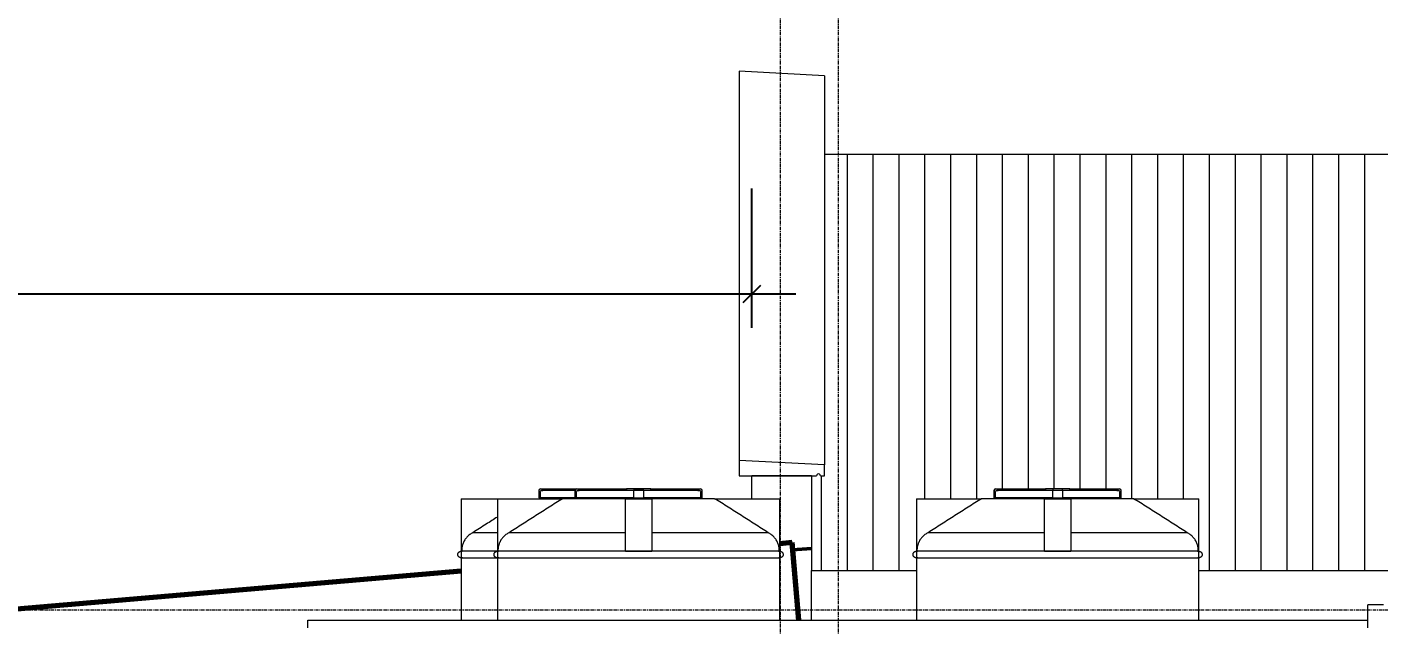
# Model space of a CAD drawing. Header units: inches. Extents: x 22 to 382261, y 22 to 371281.
# Drawn here: x 218951 to 224178, y 148147 to 150460 of the extents above; entities that cross this region are included whole.
import ezdxf

# ---------------------------------------------------------------- set-up
doc = ezdxf.new("R2010")
doc.units = ezdxf.units.IN
doc.header["$MEASUREMENT"] = 0
doc.linetypes.add('Grid Line 1_2_', pattern=[22.225, 12.7, -3.175, 3.175, -3.175])
for name, color, linetype, lineweight in [('A-ANNO-DIMS', 211, 'Continuous', 9), ('A-FLOR-LEVL', 51, 'Continuous', 9), ('A-ROOF', 132, 'Continuous', 9), ('A-ROOF-OTLN', 132, 'Continuous', 9), ('A-ROOF-PATT', 132, 'Continuous', 9), ('I-WALL', 2, 'Continuous', 9), ('P-PIPE', 3, 'Continuous', 9), ('Q-CASE', 31, 'Continuous', 9), ('S-GRID', 1, 'Continuous', 9)]:
    doc.layers.add(name, color=color, linetype=linetype, lineweight=lineweight)
doc.styles.add('Arial_B', font='arialbd.ttf', dxfattribs={"height": 350.793651})
doc.dimstyles.new('2', dxfattribs={"dimscale": 304.8, "dimtxt": 346.888196, "dimasz": 0.221354, "dimexe": 1.338583, "dimexo": 0.0625, "dimgap": 0.278871, "dimtad": 1, "dimdec": 0, "dimzin": 0, "dimdsep": 46, "dimtxsty": 'Arial_B', "dimblk1": 'OBLIQUE', "dimblk2": 'OBLIQUE', "dimsah": 1, "dimcen": 0.09, "dimdle": 0.557743, "dimazin": 0, "dimtfac": 1, "dimtdec": 4, "dimtix": 1, "dimtmove": 0, "dimatfit": 3, "dimfxl": 0.557743, "dimfxlon": 1, "dimtvp": 1, "dimtolj": 1, "dimtzin": 0, "dimarcsym": 2})

# ---------------------------------------------------------------- blocks, each defined once
blk = doc.blocks.new('Casework 3 - Casework 3-482897-Right Side Elevation')
at = {"layer": 'Q-CASE', "lineweight": 70}
for p, q in [((1386.1, 8210), (1338.9, 8205.9)), ((1411.8, 7910), (1386.1, 8210)), ((106.7, 8100.3), (-12195, 7045.7))]:
    blk.add_line(p, q, dxfattribs=at)
blk = doc.blocks.new('96M_High_Galvanize_Water_Tank_Frame_22788 - 96M_High_Galvanize_Water_Tank_Frame_22788-498790-Right Side Elevation')
at = {"layer": 'P-PIPE'}
for p, q in [((413.1, 8418.1), (553.1, 8418.1)), ((553.1, 8418.1), (745.7, 8418.1)), ((773.8, 8418.1), (745.7, 8418.1)), ((745.7, 8418.1), (745.7, 8411.2)), ((811.9, 8418.1), (773.8, 8418.1)), ((773.8, 8418.1), (773.8, 8411.7)), ((773.8, 8418.1), (811.9, 8418.1)), ((811.9, 8411.7), (811.9, 8418.1)), ((839.9, 8418.1), (811.9, 8418.1)), ((839.9, 8411.7), (839.9, 8418.1)), ((839.9, 8418.1), (1032.6, 8418.1)), ((2173.1, 8418.1), (2365.7, 8418.1)), ((2393.8, 8418.1), (2365.7, 8418.1)), ((2365.7, 8418.1), (2365.7, 8411.2)), ((2431.9, 8418.1), (2393.8, 8418.1)), ((2393.8, 8418.1), (2393.8, 8411.7)), ((2431.9, 8418.1), (2393.8, 8418.1)), ((2431.9, 8411.7), (2431.9, 8418.1)), ((2459.9, 8418.1), (2431.9, 8418.1)), ((2459.9, 8411.7), (2459.9, 8418.1)), ((2459.9, 8418.1), (2652.6, 8418.1)), ((106.7, 8380), (106.7, 8176.8)), ((106.7, 8380), (246.7, 8380)), ((246.7, 8380), (246.7, 8176.8)), ((246.7, 8380), (498.7, 8380)), ((406.8, 8411.7), (406.8, 8383.2)), ((406.8, 8383.2), (413.1, 8383.2)), ((411.5, 8405.4), (411.5, 8383.2)), ((546.7, 8383.2), (412.3, 8383.2)), ((413.1, 8383.2), (413.1, 8405.4)), ((430.6, 8383.2), (430.6, 8380)), ((742, 8380), (498.7, 8380)), ((546.8, 8411.7), (546.8, 8383.2)), ((546.8, 8383.2), (553.1, 8383.2)), ((551.5, 8405.4), (551.5, 8383.2)), ((773.6, 8383.2), (552.3, 8383.2)), ((553.1, 8383.2), (553.1, 8405.4)), ((570.6, 8383.2), (570.6, 8380)), ((742, 8176.8), (742, 8380)), ((742, 8380), (843.6, 8380)), ((773.8, 8383.2), (773.8, 8411.7)), ((773.8, 8383.2), (811.9, 8383.2)), ((811.9, 8411.7), (811.9, 8383.2)), ((1033.4, 8383.2), (812, 8383.2)), ((1086.9, 8380), (843.6, 8380)), ((843.6, 8380), (843.6, 8176.8)), ((1015.1, 8380), (1015.1, 8383.2)), ((1032.6, 8405.4), (1032.6, 8383.2)), ((1032.6, 8383.2), (1038.9, 8383.2)), ((1034.1, 8383.2), (1034.1, 8405.4)), ((1038.9, 8383.2), (1038.9, 8411.7)), ((1086.9, 8380), (1338.9, 8380)), ((1338.9, 8176.8), (1338.9, 8380)), ((1866.7, 8380), (1866.7, 8176.8)), ((1866.7, 8380), (2118.7, 8380)), ((2362, 8380), (2118.7, 8380)), ((2166.8, 8411.7), (2166.8, 8383.2)), ((2166.8, 8383.2), (2173.1, 8383.2)), ((2171.5, 8405.4), (2171.5, 8383.2)), ((2393.6, 8383.2), (2172.3, 8383.2)), ((2173.1, 8383.2), (2173.1, 8405.4)), ((2190.6, 8383.2), (2190.6, 8380)), ((2362, 8176.8), (2362, 8380)), ((2362, 8380), (2463.6, 8380)), ((2393.8, 8383.2), (2393.8, 8411.7)), ((2393.8, 8383.2), (2431.9, 8383.2)), ((2431.9, 8411.7), (2431.9, 8383.2)), ((2653.4, 8383.2), (2432, 8383.2)), ((2706.9, 8380), (2463.6, 8380)), ((2463.6, 8380), (2463.6, 8176.8)), ((2635.1, 8380), (2635.1, 8383.2)), ((2652.6, 8405.4), (2652.6, 8383.2)), ((2652.6, 8383.2), (2658.9, 8383.2)), ((2654.1, 8383.2), (2654.1, 8405.4)), ((2658.9, 8383.2), (2658.9, 8411.7)), ((2706.9, 8380), (2958.9, 8380)), ((2958.9, 8176.8), (2958.9, 8380)), ((246.3, 8248.5), (152, 8248.5)), ((742, 8248.5), (292, 8248.5)), ((1293.7, 8248.5), (843.6, 8248.5)), ((2362, 8248.5), (1912, 8248.5)), ((2913.7, 8248.5), (2463.6, 8248.5)), ((106.7, 8176.8), (106.7, 7910)), ((106.7, 8176.8), (109.1, 8176.8)), ((107.3, 8176.8), (109.1, 8176.8)), ((109.1, 8180.1), (109.1, 8176.8)), ((116.2, 8176.8), (112.8, 8176.8)), ((136.5, 8176.8), (126.2, 8176.8)), ((167.6, 8176.8), (152.7, 8176.8)), ((208.7, 8176.8), (189.7, 8176.8)), ((246.3, 8176.8), (236.7, 8176.8)), ((246.7, 8176.8), (246.7, 7910)), ((246.7, 8176.8), (249.1, 8176.8)), ((247.3, 8176.8), (249.1, 8176.8)), ((249.1, 8180.1), (249.1, 8176.8)), ((256.2, 8176.8), (252.8, 8176.8)), ((276.5, 8176.8), (266.2, 8176.8)), ((307.6, 8176.8), (292.7, 8176.8)), ((348.7, 8176.8), (329.7, 8176.8)), ((399.1, 8176.8), (376.7, 8176.8)), ((457.7, 8176.8), (433.1, 8176.8)), ((523.2, 8176.8), (498.9, 8176.8)), ((593.3, 8176.8), (579.3, 8176.8)), ((691, 8176.8), (669.5, 8176.8)), ((742, 8176.8), (792.8, 8176.8)), ((792.8, 8176.8), (843.6, 8176.8)), ((924.3, 8176.8), (911.5, 8176.8)), ((1009.6, 8176.8), (985.8, 8176.8)), ((1079.8, 8176.8), (1055.1, 8176.8)), ((1142.3, 8176.8), (1120.1, 8176.8)), ((1197.3, 8176.8), (1180.3, 8176.8)), ((1244, 8176.8), (1241.5, 8176.8)), ((1292.5, 8176.8), (1282.5, 8176.8)), ((1319.5, 8176.8), (1311.4, 8176.8)), ((1332.8, 8176.8), (1330.3, 8176.8)), ((1336.6, 8176.8), (1336.6, 8180.1)), ((1336.6, 8176.8), (1338.3, 8176.8)), ((1336.6, 8176.8), (1338.9, 8176.8)), ((1338.9, 7910), (1338.9, 8176.8)), ((1866.7, 8176.8), (1866.7, 7910)), ((1866.7, 8176.8), (1869.1, 8176.8)), ((1867.3, 8176.8), (1869.1, 8176.8)), ((1869.1, 8180.1), (1869.1, 8176.8)), ((1876.2, 8176.8), (1872.8, 8176.8)), ((1888.8, 8176.8), (1886.2, 8176.8)), ((1896.5, 8176.8), (1891, 8176.8)), ((1927.6, 8176.8), (1912.7, 8176.8)), ((1968.7, 8176.8), (1949.7, 8176.8)), ((2019.1, 8176.8), (1996.7, 8176.8)), ((2077.7, 8176.8), (2053.1, 8176.8)), ((2143.2, 8176.8), (2118.9, 8176.8)), ((2213.3, 8176.8), (2199.3, 8176.8)), ((2311.6, 8176.8), (2289.5, 8176.8)), ((2362, 8176.8), (2412.8, 8176.8)), ((2412.8, 8176.8), (2463.6, 8176.8)), ((2544.3, 8176.8), (2531.5, 8176.8)), ((2629, 8176.8), (2605.8, 8176.8)), ((2699.8, 8176.8), (2675.1, 8176.8)), ((2762.3, 8176.8), (2740.1, 8176.8)), ((2817.3, 8176.8), (2800.3, 8176.8)), ((2864, 8176.8), (2861.5, 8176.8)), ((2912.5, 8176.8), (2902.5, 8176.8)), ((2939.5, 8176.8), (2931.4, 8176.8)), ((2952.8, 8176.8), (2950.3, 8176.8)), ((2956.6, 8176.8), (2956.6, 8180.1)), ((2956.6, 8176.8), (2958.3, 8176.8)), ((2956.6, 8176.8), (2958.9, 8176.8)), ((2958.9, 7910), (2958.9, 8176.8)), ((112.8, 8151.4), (116, 8151.4)), ((126.5, 8151.4), (136.1, 8151.4)), ((153.2, 8151.4), (167.1, 8151.4)), ((190.4, 8151.4), (208.3, 8151.4)), ((237.7, 8151.4), (246.3, 8151.4)), ((252.8, 8151.4), (256, 8151.4)), ((266.5, 8151.4), (276.1, 8151.4)), ((293.2, 8151.4), (307.1, 8151.4)), ((330.4, 8151.4), (348.3, 8151.4)), ((377.7, 8151.4), (398.7, 8151.4)), ((434.3, 8151.4), (457.4, 8151.4)), ((500.2, 8151.4), (523, 8151.4)), ((580.2, 8151.4), (593.3, 8151.4)), ((671.3, 8151.4), (689.8, 8151.4)), ((752, 8151.4), (753.9, 8151.4)), ((833.6, 8151.4), (833.3, 8151.4)), ((911.7, 8151.4), (923.6, 8151.4)), ((986.2, 8151.4), (1008.5, 8151.4)), ((1055.8, 8151.4), (1078.9, 8151.4)), ((1120.9, 8151.4), (1141.7, 8151.4)), ((1181.1, 8151.4), (1197.1, 8151.4)), ((1241.7, 8151.4), (1244, 8151.4)), ((1282.7, 8151.4), (1292.1, 8151.4)), ((1311.6, 8151.4), (1319.2, 8151.4)), ((1330.5, 8151.4), (1332.8, 8151.4)), ((1872.8, 8151.4), (1876, 8151.4)), ((1886.5, 8151.4), (1888.8, 8151.4)), ((1891, 8151.4), (1896.1, 8151.4)), ((1913.2, 8151.4), (1927.1, 8151.4)), ((1950.4, 8151.4), (1968.3, 8151.4)), ((1997.7, 8151.4), (2018.7, 8151.4)), ((2054.3, 8151.4), (2077.4, 8151.4)), ((2120.2, 8151.4), (2143, 8151.4)), ((2200.2, 8151.4), (2213.3, 8151.4)), ((2291.3, 8151.4), (2311.6, 8151.4)), ((2372, 8151.4), (2373.9, 8151.4)), ((2451.8, 8151.4), (2453.6, 8151.4)), ((2531.7, 8151.4), (2543.6, 8151.4)), ((2606.2, 8151.4), (2629, 8151.4)), ((2675.8, 8151.4), (2698.9, 8151.4)), ((2740.9, 8151.4), (2761.7, 8151.4)), ((2801.1, 8151.4), (2817.1, 8151.4)), ((2861.7, 8151.4), (2864, 8151.4)), ((2902.7, 8151.4), (2912.1, 8151.4)), ((2931.6, 8151.4), (2939.2, 8151.4)), ((2950.5, 8151.4), (2952.8, 8151.4)), ((3612.8, 7910), (3612.8, 7969)), ((3672.8, 7969), (3612.8, 7969)), ((-485.9, 7910), (3612.8, 7910)), ((-485.9, 7880), (-485.9, 7910)), ((3612.8, 7880), (3612.8, 7910))]:
    blk.add_line(p, q, dxfattribs=at)
at = {"layer": 'P-PIPE', "flags": 128}
for points in [[(411.5, 8405.4), (411.5, 8405.7), (411.6, 8405.9), (411.6, 8406.2), (411.6, 8406.4), (411.7, 8406.7), (411.7, 8406.9), (411.8, 8407.2), (411.9, 8407.4), (411.9, 8407.6), (412, 8407.9), (412.1, 8408.1), (412.3, 8408.3), (412.4, 8408.6), (412.5, 8408.8), (412.6, 8409), (412.8, 8409.2), (413, 8409.4), (413.1, 8409.6), (413.3, 8409.8), (413.5, 8410), (413.7, 8410.1), (413.8, 8410.3), (414, 8410.5), (414.2, 8410.6), (414.5, 8410.7), (414.7, 8410.9), (414.9, 8411), (415.1, 8411.1), (415.4, 8411.2), (415.6, 8411.3), (415.8, 8411.4), (416.1, 8411.5), (416.3, 8411.6), (416.6, 8411.6), (416.8, 8411.7), (417.1, 8411.7), (417.3, 8411.7), (417.6, 8411.7), (417.8, 8411.7), (417.9, 8411.7)], [(417.9, 8411.7), (418.1, 8411.7), (418.6, 8411.7), (419.6, 8411.7), (420.9, 8411.7), (422.6, 8411.7)], [(546.6, 8411.7), (538.3, 8411.7), (530.2, 8411.7), (522.3, 8411.7), (514.6, 8411.7), (507.1, 8411.7), (499.8, 8411.7), (492.8, 8411.7), (486.1, 8411.7), (479.6, 8411.7), (473.4, 8411.7), (467.5, 8411.7), (461.8, 8411.7), (456.5, 8411.7), (451.5, 8411.7), (446.8, 8411.7), (442.5, 8411.7), (438.5, 8411.7), (434.8, 8411.7), (431.5, 8411.7), (428.5, 8411.7), (425.9, 8411.7), (423.6, 8411.7), (421.8, 8411.7), (420.2, 8411.7), (419.1, 8411.7), (418.3, 8411.7), (417.9, 8411.7), (417.9, 8411.7)], [(551.5, 8405.4), (551.5, 8405.7), (551.6, 8405.9), (551.6, 8406.2), (551.6, 8406.4), (551.7, 8406.7), (551.7, 8406.9), (551.8, 8407.2), (551.9, 8407.4), (551.9, 8407.6), (552, 8407.9), (552.1, 8408.1), (552.3, 8408.3), (552.4, 8408.6), (552.5, 8408.8), (552.6, 8409), (552.8, 8409.2), (553, 8409.4), (553.1, 8409.6), (553.3, 8409.8), (553.5, 8410), (553.7, 8410.1), (553.8, 8410.3), (554, 8410.5), (554.2, 8410.6), (554.5, 8410.7), (554.7, 8410.9), (554.9, 8411), (555.1, 8411.1), (555.4, 8411.2), (555.6, 8411.3), (555.8, 8411.4), (556.1, 8411.5), (556.3, 8411.6), (556.6, 8411.6), (556.8, 8411.7), (557.1, 8411.7), (557.3, 8411.7), (557.6, 8411.7), (557.8, 8411.7), (557.9, 8411.7)], [(557.9, 8411.7), (558.1, 8411.7), (558.6, 8411.7), (559.6, 8411.7), (560.9, 8411.7), (562.6, 8411.7)], [(1027.8, 8411.7), (1027.6, 8411.7), (1027, 8411.7), (1026.1, 8411.7), (1024.8, 8411.7), (1023.1, 8411.7), (1021.1, 8411.7), (1018.6, 8411.7), (1015.9, 8411.7), (1012.7, 8411.7), (1009.2, 8411.7), (1005.4, 8411.7), (1001.2, 8411.7), (996.7, 8411.7), (991.9, 8411.7), (986.8, 8411.7), (981.3, 8411.7), (975.5, 8411.7), (969.5, 8411.7), (963.1, 8411.7), (956.5, 8411.7), (949.7, 8411.7), (942.5, 8411.7), (935.2, 8411.7), (927.6, 8411.7), (919.8, 8411.7), (911.8, 8411.7), (903.6, 8411.7), (895.2, 8411.7), (886.7, 8411.7), (878, 8411.7), (869.1, 8411.7), (860.2, 8411.7), (851.1, 8411.7), (842, 8411.7), (832.8, 8411.7), (823.5, 8411.7), (814.1, 8411.7), (804.8, 8411.7), (795.4, 8411.7), (786, 8411.7), (776.6, 8411.7), (767.2, 8411.7), (757.9, 8411.7), (748.6, 8411.7), (739.5, 8411.7), (730.4, 8411.7), (721.3, 8411.7), (712.5, 8411.7), (703.7, 8411.7), (695.1, 8411.7), (686.6, 8411.7), (678.3, 8411.7), (670.2, 8411.7), (662.3, 8411.7), (654.6, 8411.7), (647.1, 8411.7), (639.8, 8411.7), (632.8, 8411.7), (626.1, 8411.7), (619.6, 8411.7), (613.4, 8411.7), (607.5, 8411.7), (601.8, 8411.7), (596.5, 8411.7), (591.5, 8411.7), (586.8, 8411.7), (582.5, 8411.7), (578.5, 8411.7), (574.8, 8411.7), (571.5, 8411.7), (568.5, 8411.7), (565.9, 8411.7), (563.6, 8411.7), (561.8, 8411.7), (560.2, 8411.7), (559.1, 8411.7), (558.3, 8411.7), (557.9, 8411.7), (557.9, 8411.7)], [(1022, 8411.7), (1023.9, 8411.7), (1025.4, 8411.7), (1026.6, 8411.7), (1027.3, 8411.7), (1027.7, 8411.7), (1027.8, 8411.7)], [(1027.8, 8411.7), (1028, 8411.7), (1028.3, 8411.7), (1028.5, 8411.7), (1028.8, 8411.7), (1029, 8411.6), (1029.3, 8411.6), (1029.5, 8411.5), (1029.8, 8411.4), (1030, 8411.3), (1030.3, 8411.2), (1030.5, 8411.1), (1030.7, 8411), (1030.9, 8410.9), (1031.2, 8410.8), (1031.4, 8410.6), (1031.6, 8410.5), (1031.8, 8410.3), (1032, 8410.2), (1032.2, 8410), (1032.3, 8409.8), (1032.5, 8409.6), (1032.7, 8409.4), (1032.8, 8409.2), (1033, 8409), (1033.1, 8408.8), (1033.3, 8408.6), (1033.4, 8408.4), (1033.5, 8408.2), (1033.6, 8407.9), (1033.7, 8407.7), (1033.8, 8407.5), (1033.9, 8407.2), (1033.9, 8407), (1034, 8406.7), (1034, 8406.5), (1034.1, 8406.2), (1034.1, 8406), (1034.1, 8405.7), (1034.1, 8405.5), (1034.1, 8405.4)], [(2171.5, 8405.4), (2171.5, 8405.7), (2171.6, 8405.9), (2171.6, 8406.2), (2171.6, 8406.4), (2171.7, 8406.7), (2171.7, 8406.9), (2171.8, 8407.2), (2171.9, 8407.4), (2171.9, 8407.6), (2172, 8407.9), (2172.1, 8408.1), (2172.3, 8408.3), (2172.4, 8408.6), (2172.5, 8408.8), (2172.6, 8409), (2172.8, 8409.2), (2173, 8409.4), (2173.1, 8409.6), (2173.3, 8409.8), (2173.5, 8410), (2173.7, 8410.1), (2173.8, 8410.3), (2174, 8410.5), (2174.2, 8410.6), (2174.5, 8410.7), (2174.7, 8410.9), (2174.9, 8411), (2175.1, 8411.1), (2175.4, 8411.2), (2175.6, 8411.3), (2175.8, 8411.4), (2176.1, 8411.5), (2176.3, 8411.6), (2176.6, 8411.6), (2176.8, 8411.7), (2177.1, 8411.7), (2177.3, 8411.7), (2177.6, 8411.7), (2177.8, 8411.7), (2177.9, 8411.7)], [(2177.9, 8411.7), (2178.1, 8411.7), (2178.6, 8411.7), (2179.6, 8411.7), (2180.9, 8411.7), (2182.6, 8411.7)], [(2647.8, 8411.7), (2647.6, 8411.7), (2647, 8411.7), (2646.1, 8411.7), (2644.8, 8411.7), (2643.1, 8411.7), (2641.1, 8411.7), (2638.6, 8411.7), (2635.9, 8411.7), (2632.7, 8411.7), (2629.2, 8411.7), (2625.4, 8411.7), (2621.2, 8411.7), (2616.7, 8411.7), (2611.9, 8411.7), (2606.8, 8411.7), (2601.3, 8411.7), (2595.5, 8411.7), (2589.5, 8411.7), (2583.1, 8411.7), (2576.5, 8411.7), (2569.7, 8411.7), (2562.5, 8411.7), (2555.2, 8411.7), (2547.6, 8411.7), (2539.8, 8411.7), (2531.8, 8411.7), (2523.6, 8411.7), (2515.2, 8411.7), (2506.7, 8411.7), (2498, 8411.7), (2489.1, 8411.7), (2480.2, 8411.7), (2471.1, 8411.7), (2462, 8411.7), (2452.8, 8411.7), (2443.5, 8411.7), (2434.1, 8411.7), (2424.8, 8411.7), (2415.4, 8411.7), (2406, 8411.7), (2396.6, 8411.7), (2387.2, 8411.7), (2377.9, 8411.7), (2368.6, 8411.7), (2359.5, 8411.7), (2350.4, 8411.7), (2341.3, 8411.7), (2332.5, 8411.7), (2323.7, 8411.7), (2315.1, 8411.7), (2306.6, 8411.7), (2298.3, 8411.7), (2290.2, 8411.7), (2282.3, 8411.7), (2274.6, 8411.7), (2267.1, 8411.7), (2259.8, 8411.7), (2252.8, 8411.7), (2246.1, 8411.7), (2239.6, 8411.7), (2233.4, 8411.7), (2227.5, 8411.7), (2221.8, 8411.7), (2216.5, 8411.7), (2211.5, 8411.7), (2206.8, 8411.7), (2202.5, 8411.7), (2198.5, 8411.7), (2194.8, 8411.7), (2191.5, 8411.7), (2188.5, 8411.7), (2185.9, 8411.7), (2183.6, 8411.7), (2181.8, 8411.7), (2180.2, 8411.7), (2179.1, 8411.7), (2178.3, 8411.7), (2177.9, 8411.7), (2177.9, 8411.7)], [(2642, 8411.7), (2643.9, 8411.7), (2645.4, 8411.7), (2646.6, 8411.7), (2647.3, 8411.7), (2647.7, 8411.7), (2647.8, 8411.7)], [(2647.8, 8411.7), (2648, 8411.7), (2648.3, 8411.7), (2648.5, 8411.7), (2648.8, 8411.7), (2649, 8411.6), (2649.3, 8411.6), (2649.5, 8411.5), (2649.8, 8411.4), (2650, 8411.3), (2650.3, 8411.2), (2650.5, 8411.1), (2650.7, 8411), (2650.9, 8410.9), (2651.2, 8410.8), (2651.4, 8410.6), (2651.6, 8410.5), (2651.8, 8410.3), (2652, 8410.2), (2652.2, 8410), (2652.3, 8409.8), (2652.5, 8409.6), (2652.7, 8409.4), (2652.8, 8409.2), (2653, 8409), (2653.1, 8408.8), (2653.3, 8408.6), (2653.4, 8408.4), (2653.5, 8408.2), (2653.6, 8407.9), (2653.7, 8407.7), (2653.8, 8407.5), (2653.9, 8407.2), (2653.9, 8407), (2654, 8406.7), (2654, 8406.5), (2654.1, 8406.2), (2654.1, 8406), (2654.1, 8405.7), (2654.1, 8405.5), (2654.1, 8405.4)], [(106.7, 8151.4), (106.2, 8151.4), (105.7, 8151.4), (105.2, 8151.5), (104.7, 8151.6), (104.2, 8151.7), (103.7, 8151.8), (103.2, 8151.9), (102.7, 8152), (102.3, 8152.2), (101.8, 8152.4), (101.3, 8152.6), (100.9, 8152.8), (100.4, 8153.1), (100, 8153.3), (99.6, 8153.6), (99.2, 8153.9), (98.8, 8154.2), (98.4, 8154.6), (98, 8154.9), (97.6, 8155.3), (97.3, 8155.6), (97, 8156), (96.6, 8156.4), (96.3, 8156.8), (96.1, 8157.2), (95.8, 8157.7), (95.5, 8158.1), (95.3, 8158.6), (95.1, 8159), (94.9, 8159.5), (94.7, 8160), (94.6, 8160.5), (94.4, 8160.9), (94.3, 8161.4), (94.2, 8161.9), (94.1, 8162.4), (94.1, 8162.9), (94.1, 8163.5), (94, 8164), (94, 8164.5), (94.1, 8165), (94.1, 8165.5), (94.2, 8166), (94.3, 8166.5), (94.4, 8167), (94.5, 8167.5), (94.6, 8168), (94.8, 8168.4), (95, 8168.9), (95.2, 8169.4), (95.4, 8169.8), (95.6, 8170.3), (95.9, 8170.7), (96.2, 8171.2), (96.5, 8171.6), (96.8, 8172), (97.1, 8172.4), (97.4, 8172.7), (97.8, 8173.1), (98.2, 8173.5), (98.5, 8173.8), (98.9, 8174.1), (99.3, 8174.4), (99.8, 8174.7), (100.2, 8175), (100.6, 8175.2), (101.1, 8175.5), (101.5, 8175.7), (102, 8175.9), (102.5, 8176.1), (103, 8176.2), (103.5, 8176.4), (103.9, 8176.5), (104.4, 8176.6), (104.9, 8176.7), (105.5, 8176.7), (106, 8176.8), (106.5, 8176.8), (106.7, 8176.8)], [(246.7, 8176.8), (235.7, 8176.8), (222, 8176.8), (208.9, 8176.8), (196.5, 8176.8), (184.9, 8176.8), (174, 8176.8), (163.9, 8176.8), (154.6, 8176.8), (146, 8176.8), (138.3, 8176.8), (131.4, 8176.8), (125.3, 8176.8), (120.1, 8176.8), (115.7, 8176.8), (112.2, 8176.8), (109.6, 8176.8), (107.8, 8176.8), (106.9, 8176.8), (106.7, 8176.8)], [(106.7, 8176.8), (107.2, 8176.8), (108.5, 8176.8), (110.7, 8176.8)], [(246.7, 8151.4), (246.2, 8151.4), (245.7, 8151.4), (245.2, 8151.5), (244.7, 8151.6), (244.2, 8151.7), (243.7, 8151.8), (243.2, 8151.9), (242.7, 8152), (242.3, 8152.2), (241.8, 8152.4), (241.3, 8152.6), (240.9, 8152.8), (240.4, 8153.1), (240, 8153.3), (239.6, 8153.6), (239.2, 8153.9), (238.8, 8154.2), (238.4, 8154.6), (238, 8154.9), (237.6, 8155.3), (237.3, 8155.6), (237, 8156), (236.6, 8156.4), (236.3, 8156.8), (236.1, 8157.2), (235.8, 8157.7), (235.5, 8158.1), (235.3, 8158.6), (235.1, 8159), (234.9, 8159.5), (234.7, 8160), (234.6, 8160.5), (234.4, 8160.9), (234.3, 8161.4), (234.2, 8161.9), (234.1, 8162.4), (234.1, 8162.9), (234.1, 8163.5), (234, 8164), (234, 8164.5), (234.1, 8165), (234.1, 8165.5), (234.2, 8166), (234.3, 8166.5), (234.4, 8167), (234.5, 8167.5), (234.6, 8168), (234.8, 8168.4), (235, 8168.9), (235.2, 8169.4), (235.4, 8169.8), (235.6, 8170.3), (235.9, 8170.7), (236.2, 8171.2), (236.5, 8171.6), (236.8, 8172), (237.1, 8172.4), (237.4, 8172.7), (237.8, 8173.1), (238.2, 8173.5), (238.5, 8173.8), (238.9, 8174.1), (239.3, 8174.4), (239.8, 8174.7), (240.2, 8175), (240.6, 8175.2), (241.1, 8175.5), (241.5, 8175.7), (242, 8175.9), (242.5, 8176.1), (243, 8176.2), (243.5, 8176.4), (243.9, 8176.5), (244.4, 8176.6), (244.9, 8176.7), (245.5, 8176.7), (246, 8176.8), (246.5, 8176.8), (246.7, 8176.8)], [(1338.9, 8176.8), (1338.5, 8176.8), (1337.2, 8176.8), (1335, 8176.8), (1332, 8176.8), (1328.1, 8176.8), (1323.3, 8176.8), (1317.7, 8176.8), (1311.2, 8176.8), (1303.9, 8176.8), (1295.8, 8176.8), (1286.9, 8176.8), (1277.2, 8176.8), (1266.8, 8176.8), (1255.5, 8176.8), (1243.6, 8176.8), (1230.9, 8176.8), (1217.5, 8176.8), (1203.4, 8176.8), (1188.7, 8176.8), (1173.3, 8176.8), (1157.3, 8176.8), (1140.8, 8176.8), (1123.7, 8176.8), (1106, 8176.8), (1087.9, 8176.8), (1069.3, 8176.8), (1050.2, 8176.8), (1030.8, 8176.8), (1010.9, 8176.8), (990.7, 8176.8), (970.2, 8176.8), (949.4, 8176.8), (928.4, 8176.8), (907.1, 8176.8), (885.7, 8176.8), (864.1, 8176.8), (842.4, 8176.8), (820.6, 8176.8), (798.7, 8176.8), (776.9, 8176.8), (755.1, 8176.8), (733.3, 8176.8), (711.7, 8176.8), (690.1, 8176.8), (668.8, 8176.8), (647.6, 8176.8), (626.7, 8176.8), (606, 8176.8), (585.6, 8176.8), (565.6, 8176.8), (545.9, 8176.8), (526.6, 8176.8), (507.8, 8176.8), (489.4, 8176.8), (471.5, 8176.8), (454.1, 8176.8), (437.2, 8176.8), (420.9, 8176.8), (405.2, 8176.8), (390.1, 8176.8), (375.7, 8176.8), (362, 8176.8), (348.9, 8176.8), (336.5, 8176.8), (324.9, 8176.8), (314, 8176.8), (303.9, 8176.8), (294.6, 8176.8), (286, 8176.8), (278.3, 8176.8), (271.4, 8176.8), (265.3, 8176.8), (260.1, 8176.8), (255.7, 8176.8), (252.2, 8176.8), (249.6, 8176.8), (247.8, 8176.8), (246.9, 8176.8), (246.7, 8176.8)], [(246.7, 8176.8), (247.2, 8176.8), (248.5, 8176.8), (250.7, 8176.8)], [(1333.5, 8176.8), (1336.1, 8176.8), (1337.9, 8176.8), (1338.8, 8176.8), (1338.9, 8176.8)], [(1338.9, 8176.8), (1339.4, 8176.8), (1340, 8176.8), (1340.5, 8176.7), (1341, 8176.6), (1341.5, 8176.5), (1342, 8176.4), (1342.4, 8176.3), (1342.9, 8176.2), (1343.4, 8176), (1343.9, 8175.8), (1344.3, 8175.6), (1344.8, 8175.4), (1345.2, 8175.1), (1345.7, 8174.9), (1346.1, 8174.6), (1346.5, 8174.3), (1346.9, 8174), (1347.3, 8173.6), (1347.7, 8173.3), (1348, 8172.9), (1348.4, 8172.6), (1348.7, 8172.2), (1349, 8171.8), (1349.3, 8171.4), (1349.6, 8171), (1349.9, 8170.5), (1350.1, 8170.1), (1350.4, 8169.6), (1350.6, 8169.2), (1350.8, 8168.7), (1350.9, 8168.2), (1351.1, 8167.7), (1351.2, 8167.3), (1351.4, 8166.8), (1351.5, 8166.3), (1351.5, 8165.8), (1351.6, 8165.3), (1351.6, 8164.7), (1351.6, 8164.2), (1351.6, 8163.7), (1351.6, 8163.2), (1351.6, 8162.7), (1351.5, 8162.2), (1351.4, 8161.7), (1351.3, 8161.2), (1351.2, 8160.7), (1351, 8160.2), (1350.9, 8159.8), (1350.7, 8159.3), (1350.5, 8158.8), (1350.3, 8158.4), (1350, 8157.9), (1349.8, 8157.5), (1349.5, 8157), (1349.2, 8156.6), (1348.9, 8156.2), (1348.6, 8155.8), (1348.2, 8155.5), (1347.9, 8155.1), (1347.5, 8154.7), (1347.1, 8154.4), (1346.7, 8154.1), (1346.3, 8153.8), (1345.9, 8153.5), (1345.5, 8153.2), (1345, 8153), (1344.6, 8152.7), (1344.1, 8152.5), (1343.7, 8152.3), (1343.2, 8152.1), (1342.7, 8152), (1342.2, 8151.8), (1341.7, 8151.7), (1341.2, 8151.6), (1340.7, 8151.5), (1340.2, 8151.5), (1339.7, 8151.4), (1339.2, 8151.4), (1338.9, 8151.4)], [(1866.7, 8151.4), (1866.2, 8151.4), (1865.7, 8151.4), (1865.2, 8151.5), (1864.7, 8151.6), (1864.2, 8151.7), (1863.7, 8151.8), (1863.2, 8151.9), (1862.7, 8152), (1862.3, 8152.2), (1861.8, 8152.4), (1861.3, 8152.6), (1860.9, 8152.8), (1860.4, 8153.1), (1860, 8153.3), (1859.6, 8153.6), (1859.2, 8153.9), (1858.8, 8154.2), (1858.4, 8154.6), (1858, 8154.9), (1857.6, 8155.3), (1857.3, 8155.6), (1857, 8156), (1856.6, 8156.4), (1856.3, 8156.8), (1856.1, 8157.2), (1855.8, 8157.7), (1855.5, 8158.1), (1855.3, 8158.6), (1855.1, 8159), (1854.9, 8159.5), (1854.7, 8160), (1854.6, 8160.5), (1854.4, 8160.9), (1854.3, 8161.4), (1854.2, 8161.9), (1854.1, 8162.4), (1854.1, 8162.9), (1854.1, 8163.5), (1854, 8164), (1854, 8164.5), (1854.1, 8165), (1854.1, 8165.5), (1854.2, 8166), (1854.3, 8166.5), (1854.4, 8167), (1854.5, 8167.5), (1854.6, 8168), (1854.8, 8168.4), (1855, 8168.9), (1855.2, 8169.4), (1855.4, 8169.8), (1855.6, 8170.3), (1855.9, 8170.7), (1856.2, 8171.2), (1856.5, 8171.6), (1856.8, 8172), (1857.1, 8172.4), (1857.4, 8172.7), (1857.8, 8173.1), (1858.2, 8173.5), (1858.5, 8173.8), (1858.9, 8174.1), (1859.3, 8174.4), (1859.8, 8174.7), (1860.2, 8175), (1860.6, 8175.2), (1861.1, 8175.5), (1861.5, 8175.7), (1862, 8175.9), (1862.5, 8176.1), (1863, 8176.2), (1863.5, 8176.4), (1863.9, 8176.5), (1864.4, 8176.6), (1864.9, 8176.7), (1865.5, 8176.7), (1866, 8176.8), (1866.5, 8176.8), (1866.7, 8176.8)], [(1854.4, 8160.9), (1854.3, 8161.4), (1854.2, 8161.9), (1854.1, 8162.4), (1854.1, 8162.9), (1854.1, 8163.5), (1854, 8164), (1854, 8164.5), (1854.1, 8165), (1854.1, 8165.5), (1854.2, 8166), (1854.3, 8166.5), (1854.4, 8167), (1854.5, 8167.5), (1854.6, 8168), (1854.8, 8168.4), (1855, 8168.9), (1855.2, 8169.4), (1855.4, 8169.8), (1855.6, 8170.3)], [(1856.2, 8171.2), (1856.5, 8171.6), (1856.8, 8172), (1857.1, 8172.4), (1857.4, 8172.7), (1857.8, 8173.1), (1858.2, 8173.5), (1858.5, 8173.8), (1858.9, 8174.1), (1859.3, 8174.4), (1859.8, 8174.7), (1860.2, 8175), (1860.6, 8175.2), (1861.1, 8175.5), (1861.5, 8175.7), (1862, 8175.9), (1862.5, 8176.1)], [(2958.9, 8176.8), (2958.5, 8176.8), (2957.2, 8176.8), (2955, 8176.8), (2952, 8176.8), (2948.1, 8176.8), (2943.3, 8176.8), (2937.7, 8176.8), (2931.2, 8176.8), (2923.9, 8176.8), (2915.8, 8176.8), (2906.9, 8176.8), (2897.2, 8176.8), (2886.8, 8176.8), (2875.5, 8176.8), (2863.6, 8176.8), (2850.9, 8176.8), (2837.5, 8176.8), (2823.4, 8176.8), (2808.7, 8176.8), (2793.3, 8176.8), (2777.3, 8176.8), (2760.8, 8176.8), (2743.7, 8176.8), (2726, 8176.8), (2707.9, 8176.8), (2689.3, 8176.8), (2670.2, 8176.8), (2650.8, 8176.8), (2630.9, 8176.8), (2610.7, 8176.8), (2590.2, 8176.8), (2569.4, 8176.8), (2548.4, 8176.8), (2527.1, 8176.8), (2505.7, 8176.8), (2484.1, 8176.8), (2462.4, 8176.8), (2440.6, 8176.8), (2418.7, 8176.8), (2396.9, 8176.8), (2375.1, 8176.8), (2353.3, 8176.8), (2331.7, 8176.8), (2310.1, 8176.8), (2288.8, 8176.8), (2267.6, 8176.8), (2246.7, 8176.8), (2226, 8176.8), (2205.6, 8176.8), (2185.6, 8176.8), (2165.9, 8176.8), (2146.6, 8176.8), (2127.8, 8176.8), (2109.4, 8176.8), (2091.5, 8176.8), (2074.1, 8176.8), (2057.2, 8176.8), (2040.9, 8176.8), (2025.2, 8176.8), (2010.1, 8176.8), (1995.7, 8176.8), (1982, 8176.8), (1968.9, 8176.8), (1956.5, 8176.8), (1944.9, 8176.8), (1934, 8176.8), (1923.9, 8176.8), (1914.6, 8176.8), (1906, 8176.8), (1898.3, 8176.8), (1891.4, 8176.8), (1885.3, 8176.8), (1880.1, 8176.8), (1875.7, 8176.8), (1872.2, 8176.8), (1869.6, 8176.8), (1867.8, 8176.8), (1866.9, 8176.8), (1866.7, 8176.8)], [(1866.7, 8176.8), (1867.2, 8176.8), (1868.5, 8176.8), (1870.7, 8176.8)], [(2953.5, 8176.8), (2956.1, 8176.8), (2957.9, 8176.8), (2958.8, 8176.8), (2958.9, 8176.8)], [(2958.9, 8176.8), (2959.4, 8176.8), (2960, 8176.8), (2960.5, 8176.7), (2961, 8176.6), (2961.5, 8176.5), (2962, 8176.4), (2962.4, 8176.3), (2962.9, 8176.2), (2963.4, 8176), (2963.9, 8175.8), (2964.3, 8175.6), (2964.8, 8175.4), (2965.2, 8175.1), (2965.7, 8174.9), (2966.1, 8174.6), (2966.5, 8174.3), (2966.9, 8174), (2967.3, 8173.6), (2967.7, 8173.3), (2968, 8172.9), (2968.4, 8172.6), (2968.7, 8172.2), (2969, 8171.8), (2969.3, 8171.4), (2969.6, 8171), (2969.9, 8170.5), (2970.1, 8170.1), (2970.4, 8169.6), (2970.6, 8169.2), (2970.8, 8168.7), (2970.9, 8168.2), (2971.1, 8167.7), (2971.2, 8167.3), (2971.4, 8166.8), (2971.5, 8166.3), (2971.5, 8165.8), (2971.6, 8165.3), (2971.6, 8164.7), (2971.6, 8164.2), (2971.6, 8163.7), (2971.6, 8163.2), (2971.6, 8162.7), (2971.5, 8162.2), (2971.4, 8161.7), (2971.3, 8161.2), (2971.2, 8160.7), (2971, 8160.2), (2970.9, 8159.8), (2970.7, 8159.3), (2970.5, 8158.8), (2970.3, 8158.4), (2970, 8157.9), (2969.8, 8157.5), (2969.5, 8157), (2969.2, 8156.6), (2968.9, 8156.2), (2968.6, 8155.8), (2968.2, 8155.5), (2967.9, 8155.1), (2967.5, 8154.7), (2967.1, 8154.4), (2966.7, 8154.1), (2966.3, 8153.8), (2965.9, 8153.5), (2965.5, 8153.2), (2965, 8153), (2964.6, 8152.7), (2964.1, 8152.5), (2963.7, 8152.3), (2963.2, 8152.1), (2962.7, 8152), (2962.2, 8151.8), (2961.7, 8151.7), (2961.2, 8151.6), (2960.7, 8151.5), (2960.2, 8151.5), (2959.7, 8151.4), (2959.2, 8151.4), (2958.9, 8151.4)], [(2962.9, 8176.2), (2963.4, 8176), (2963.9, 8175.8), (2964.3, 8175.6), (2964.8, 8175.4), (2965.2, 8175.1), (2965.7, 8174.9), (2966.1, 8174.6), (2966.5, 8174.3), (2966.9, 8174), (2967.3, 8173.6), (2967.7, 8173.3)], [(106.7, 8151.4), (107.2, 8151.4), (108.5, 8151.4), (110.7, 8151.4), (113.7, 8151.4), (117.6, 8151.4), (122.4, 8151.4), (128, 8151.4), (134.5, 8151.4), (141.7, 8151.4), (149.8, 8151.4), (158.8, 8151.4), (168.5, 8151.4), (178.9, 8151.4), (190.2, 8151.4), (202.1, 8151.4), (214.8, 8151.4), (228.2, 8151.4), (242.3, 8151.4), (246.7, 8151.4)], [(112.2, 8151.4), (109.6, 8151.4), (107.8, 8151.4), (106.9, 8151.4), (106.7, 8151.4)], [(246.7, 8151.4), (247.2, 8151.4), (248.5, 8151.4), (250.7, 8151.4), (253.7, 8151.4), (257.6, 8151.4), (262.4, 8151.4), (268, 8151.4), (274.5, 8151.4), (281.7, 8151.4), (289.8, 8151.4), (298.8, 8151.4), (308.5, 8151.4), (318.9, 8151.4), (330.2, 8151.4), (342.1, 8151.4), (354.8, 8151.4), (368.2, 8151.4), (382.3, 8151.4), (397, 8151.4), (412.4, 8151.4), (428.3, 8151.4), (444.9, 8151.4), (462, 8151.4), (479.6, 8151.4), (497.8, 8151.4), (516.4, 8151.4), (535.4, 8151.4), (554.9, 8151.4), (574.8, 8151.4), (595, 8151.4), (615.5, 8151.4), (636.3, 8151.4), (657.3, 8151.4), (678.6, 8151.4), (700, 8151.4), (721.6, 8151.4), (743.3, 8151.4), (765.1, 8151.4), (786.9, 8151.4), (808.8, 8151.4), (830.6, 8151.4), (852.4, 8151.4), (874, 8151.4), (895.5, 8151.4), (916.9, 8151.4), (938.1, 8151.4), (959, 8151.4), (979.7, 8151.4), (1000.1, 8151.4), (1020.1, 8151.4), (1039.8, 8151.4), (1059.1, 8151.4), (1077.9, 8151.4), (1096.3, 8151.4), (1114.2, 8151.4), (1131.6, 8151.4), (1148.5, 8151.4), (1164.8, 8151.4), (1180.5, 8151.4), (1195.5, 8151.4), (1210, 8151.4), (1223.7, 8151.4), (1236.8, 8151.4), (1249.2, 8151.4), (1260.8, 8151.4), (1271.7, 8151.4), (1281.8, 8151.4), (1291.1, 8151.4), (1299.7, 8151.4), (1307.4, 8151.4), (1314.3, 8151.4), (1320.4, 8151.4), (1325.6, 8151.4), (1330, 8151.4), (1333.5, 8151.4), (1336.1, 8151.4), (1337.9, 8151.4), (1338.8, 8151.4), (1338.9, 8151.4)], [(252.2, 8151.4), (249.6, 8151.4), (247.8, 8151.4), (246.9, 8151.4), (246.7, 8151.4)], [(1338.9, 8151.4), (1338.5, 8151.4), (1337.2, 8151.4), (1335, 8151.4)], [(1866.7, 8151.4), (1867.2, 8151.4), (1868.5, 8151.4), (1870.7, 8151.4), (1873.7, 8151.4), (1877.6, 8151.4), (1882.4, 8151.4), (1888, 8151.4), (1894.5, 8151.4), (1901.7, 8151.4), (1909.8, 8151.4), (1918.8, 8151.4), (1928.5, 8151.4), (1938.9, 8151.4), (1950.2, 8151.4), (1962.1, 8151.4), (1974.8, 8151.4), (1988.2, 8151.4), (2002.3, 8151.4), (2017, 8151.4), (2032.4, 8151.4), (2048.3, 8151.4), (2064.9, 8151.4), (2082, 8151.4), (2099.6, 8151.4), (2117.8, 8151.4), (2136.4, 8151.4), (2155.4, 8151.4), (2174.9, 8151.4), (2194.8, 8151.4), (2215, 8151.4), (2235.5, 8151.4), (2256.3, 8151.4), (2277.3, 8151.4), (2298.6, 8151.4), (2320, 8151.4), (2341.6, 8151.4), (2363.3, 8151.4), (2385.1, 8151.4), (2406.9, 8151.4), (2428.8, 8151.4), (2450.6, 8151.4), (2472.4, 8151.4), (2494, 8151.4), (2515.5, 8151.4), (2536.9, 8151.4), (2558.1, 8151.4), (2579, 8151.4), (2599.7, 8151.4), (2620.1, 8151.4), (2640.1, 8151.4), (2659.8, 8151.4), (2679.1, 8151.4), (2697.9, 8151.4), (2716.3, 8151.4), (2734.2, 8151.4), (2751.6, 8151.4), (2768.5, 8151.4), (2784.8, 8151.4), (2800.5, 8151.4), (2815.5, 8151.4), (2830, 8151.4), (2843.7, 8151.4), (2856.8, 8151.4), (2869.2, 8151.4), (2880.8, 8151.4), (2891.7, 8151.4), (2901.8, 8151.4), (2911.1, 8151.4), (2919.7, 8151.4), (2927.4, 8151.4), (2934.3, 8151.4), (2940.4, 8151.4), (2945.6, 8151.4), (2950, 8151.4), (2953.5, 8151.4), (2956.1, 8151.4), (2957.9, 8151.4), (2958.8, 8151.4), (2958.9, 8151.4)], [(1872.2, 8151.4), (1869.6, 8151.4), (1867.8, 8151.4), (1866.9, 8151.4), (1866.7, 8151.4)], [(2958.9, 8151.4), (2958.5, 8151.4), (2957.2, 8151.4), (2955, 8151.4)]]:
    blk.add_lwpolyline(points, dxfattribs=at)
at = {"layer": 'P-PIPE'}
for centre, start, end in [((413.1, 8411.7), 90, 180), ((553.1, 8411.7), 90, 180), ((1032.6, 8411.7), 0, 90), ((2173.1, 8411.7), 90, 180), ((2652.6, 8411.7), 0, 90)]:
    blk.add_arc(centre, 6.35, start, end, dxfattribs=at)
for points in [[(498.7, 8380), (481.5, 8369.1), (447, 8347.2), (395.3, 8314.4), (343.6, 8281.5), (309.2, 8259.5), (292, 8248.5)], [(1293.7, 8248.5), (1276.5, 8259.5), (1242, 8281.5), (1190.4, 8314.4), (1138.7, 8347.2), (1104.2, 8369.1), (1086.9, 8380)], [(2118.7, 8380), (2101.5, 8369.1), (2067, 8347.2), (2015.3, 8314.4), (1963.6, 8281.5), (1929.2, 8259.5), (1912, 8248.5)], [(2913.7, 8248.5), (2896.5, 8259.5), (2862, 8281.5), (2810.4, 8314.4), (2758.7, 8347.2), (2724.2, 8369.1), (2706.9, 8380)], [(152, 8248.5), (147.7, 8246.4), (139.6, 8241.5), (129, 8232), (120.3, 8220.7), (113.9, 8207.9), (110, 8194.2), (109.1, 8184.9), (109.1, 8180.1)], [(292, 8248.5), (287.7, 8246.4), (279.6, 8241.5), (269, 8232), (260.3, 8220.7), (253.9, 8207.9), (250, 8194.2), (249.1, 8184.9), (249.1, 8180.1)], [(1336.6, 8180.1), (1336.6, 8184.9), (1335.7, 8194.2), (1331.7, 8207.9), (1325.3, 8220.7), (1316.7, 8232), (1306, 8241.5), (1298, 8246.4), (1293.7, 8248.5)], [(1912, 8248.5), (1907.7, 8246.4), (1899.6, 8241.5), (1889, 8232), (1880.3, 8220.7), (1873.9, 8207.9), (1870, 8194.2), (1869.1, 8184.9), (1869.1, 8180.1)], [(2956.6, 8180.1), (2956.6, 8184.9), (2955.7, 8194.2), (2951.7, 8207.9), (2945.3, 8220.7), (2936.7, 8232), (2926, 8241.5), (2918, 8246.4), (2913.7, 8248.5)]]:
    blk.add_open_spline(points, degree=3, dxfattribs=at)
blk.add_open_spline([(246.7, 8308.9), (232.4, 8299.8), (200.8, 8279.6), (169.2, 8259.5), (152, 8248.5)], degree=3, knots=[-0.4585375, -0.4585375, -0.4585375, -0.4585375, -0.25, 0, 0, 0, 0], dxfattribs=at)
blk = doc.blocks.new('Casework 16 - Casework 16-903805-Right Side Elevation')
at = {"layer": 'Q-CASE'}
for p, q in [((1511.2, 10015.5), (1181.2, 10033.1)), ((1181.2, 10033.1), (1181.2, 8527.6)), ((1511.2, 10015.5), (1511.2, 8510.6)), ((1511.2, 8510.6), (1181.2, 8527.6)), ((1181.2, 8527.6), (1181.2, 8468.6)), ((1181.2, 8468.6), (1481.2, 8468.6)), ((1496.2, 8468.6), (1511.2, 8468.6)), ((1511.2, 8468.6), (1511.2, 8510.6))]:
    blk.add_line(p, q, dxfattribs=at)
blk.add_ellipse((1488.7, 8468.6), major_axis=(7.5, 0), ratio=0.984808, start_param=0, end_param=3.141593, dxfattribs=at)
blk = doc.blocks.new('_Oblique')
at = {"color": 0, "linetype": 'ByBlock', "lineweight": -2}
blk.add_line((-0.5, -0.5), (0.5, 0.5), dxfattribs=at)
blk = doc.blocks.new('*D5090')
at = {"layer": 'A-ANNO-DIMS', "color": 0, "lineweight": -2, "transparency": 16777216}
for p, q in [((209004.1, 149296.8), (209004.1, 149835.7)), ((221754.1, 149296.8), (221754.1, 149835.7)), ((208834.1, 149427.7), (221924.1, 149427.7))]:
    blk.add_line(p, q, dxfattribs=at)
at = {"layer": 'Defpoints', "color": 0, "transparency": 16777216}
for p in [(221754.1, 149427.7), (209004.1, 149277.7), (221754.1, 149277.7)]:
    blk.add_point(p, dxfattribs=at)
at = {"layer": 'A-ANNO-DIMS', "color": 0, "lineweight": -2, "transparency": 16777216, "xscale": 67.46874999999999, "yscale": 67.46874999999999, "zscale": 67.46874999999999, "rotation": 180}
blk.add_blockref('_Oblique', (209004.1, 149427.7), dxfattribs=at)
at = {"layer": 'A-ANNO-DIMS', "color": 0, "lineweight": -2, "transparency": 16777216, "xscale": 67.46874999999999, "yscale": 67.46874999999999, "zscale": 67.46874999999999}
blk.add_blockref('_Oblique', (221754.1, 149427.7), dxfattribs=at)
at = {"layer": 'A-ANNO-DIMS', "color": 0, "transparency": 16777216, "insert": (215379.1, 149691.9), "char_height": 350.79, "width": 1399.213, "attachment_point": 5, "style": 'Arial_B'}
blk.add_mtext('\\A1;12750', dxfattribs=at)

msp = doc.modelspace()

# ---------------------------------------------------------------- hatches: boundary and pattern name
at = {"layer": 'A-ROOF-PATT'}
h = msp.add_hatch(dxfattribs=at)
h.set_pattern_fill('FP_5', color=256, style=0, pattern_type=2)
h.set_pattern_definition([(90, (220522.93, 149280.28), (-100, 6e-15), [])])
h.paths.add_polyline_path([(222389.7, 148432.2), (222392, 148432.2), (222392, 148435.5), (222390.3, 148433)])
h.paths.add_polyline_path([(223481.9, 148432.2), (223479.5, 148435.5), (223479.8, 148432.2), (223481.3, 148432.2)])
h.paths.add_polyline_path([(223481.9, 148357.7), (244076.2, 148357.7), (244076.2, 149967.6), (222034.1, 149967.6), (222034.1, 148723.9), (222019.1, 148723.9), (222016.9, 148729.2), (222011.6, 148731.3), (222006.3, 148729.2), (222004.1, 148723.9), (221984.1, 148723.9), (221984.1, 148357.7), (222389.7, 148357.7), (222389.4, 148407.1), (222383.1, 148408.6), (222378.7, 148413.1), (222377.4, 148416.2), (222380.1, 148420.9), (222380.1, 148426.5), (222385.6, 148430.5), (222386.4, 148431.7), (222389.7, 148432.2), (222389.7, 148635.4), (222713.5, 148635.4), (222713.5, 148638.6), (222689.7, 148638.6), (222689.7, 148667.1), (222692.9, 148672.6), (222696.1, 148673.5), (223178.7, 148672.6), (223180, 148671.6), (223181.8, 148667.1), (223181.8, 148638.6), (223158, 148638.6), (223158, 148635.4), (223481.9, 148635.4), (223482.1, 148431.9), (223485.5, 148430.2), (223486.9, 148428.5), (223490.8, 148428.5), (223494.1, 148422.8), (223494.1, 148416.2), (223490.8, 148410.5), (223485.2, 148407.2), (223481.9, 148406.8), (223481.9, 148399.4)])

# ---------------------------------------------------------------- linework, layer by layer
at = {"layer": 'A-FLOR-LEVL', "linetype": 'Grid Line 1_2_'}
msp.add_line((206975.4, 148205.4), (250147.7, 148205.4), dxfattribs=at)
at = {"layer": 'A-ROOF'}
for p, q in [((222034.1, 149967.6), (244076.2, 149967.6)), ((221984.1, 148463.9), (221984.1, 148357.7))]:
    msp.add_line(p, q, dxfattribs=at)
at = {"layer": 'A-ROOF-OTLN'}
for p, q in [((221984.1, 148165.4), (221984.1, 148357.7)), ((221984.1, 148357.7), (222389.7, 148357.7)), ((223481.9, 148357.7), (244095.2, 148357.7))]:
    msp.add_line(p, q, dxfattribs=at)
at = {"layer": 'I-WALL'}
for p, q in [((221754.1, 148635.4), (221754.1, 148723.9)), ((221984.1, 148723.9), (221754.1, 148723.9)), ((221984.1, 148723.9), (221984.1, 148463.9))]:
    msp.add_line(p, q, dxfattribs=at)
at = {"layer": 'I-WALL', "lineweight": 50}
msp.add_line((221984.1, 148443.4), (221911.4, 148437.1), dxfattribs=at)
at = {"layer": 'S-GRID', "linetype": 'Grid Line 1_2_'}
for p, q in [((221864.1, 139805.4), (221864.1, 153134.6)), ((222089.1, 139805.4), (222089.1, 153134.6))]:
    msp.add_line(p, q, dxfattribs=at)

# ---------------------------------------------------------------- block references
at = {"layer": 'P-PIPE'}
msp.add_blockref('96M_High_Galvanize_Water_Tank_Frame_22788 - 96M_High_Galvanize_Water_Tank_Frame_22788-498790-Right Side Elevation', (220522.9, 140255.4), dxfattribs=at)
at = {"layer": 'Q-CASE'}
msp.add_blockref('Casework 16 - Casework 16-903805-Right Side Elevation', (220522.9, 140255.4), dxfattribs=at)
at = {"layer": 'Q-CASE', "lineweight": 70}
msp.add_blockref('Casework 3 - Casework 3-482897-Right Side Elevation', (220522.9, 140255.4), dxfattribs=at)

# ---------------------------------------------------------------- dimensions: what is measured, and where the dimension line sits
at = {"layer": 'A-ANNO-DIMS'}
dim = msp.add_linear_dim(base=(221754.1, 149427.7), p1=(209004.1, 149277.7), p2=(221754.1, 149277.7), dimstyle='2', override={"dimpost": '<>', "dimfxl": 12750}, dxfattribs=at)
dim.commit()
dim.dimension.update_dxf_attribs({"geometry": '*D5090', "text_midpoint": (215379.1, 149691.9)})

doc.saveas('drawing.dxf')
